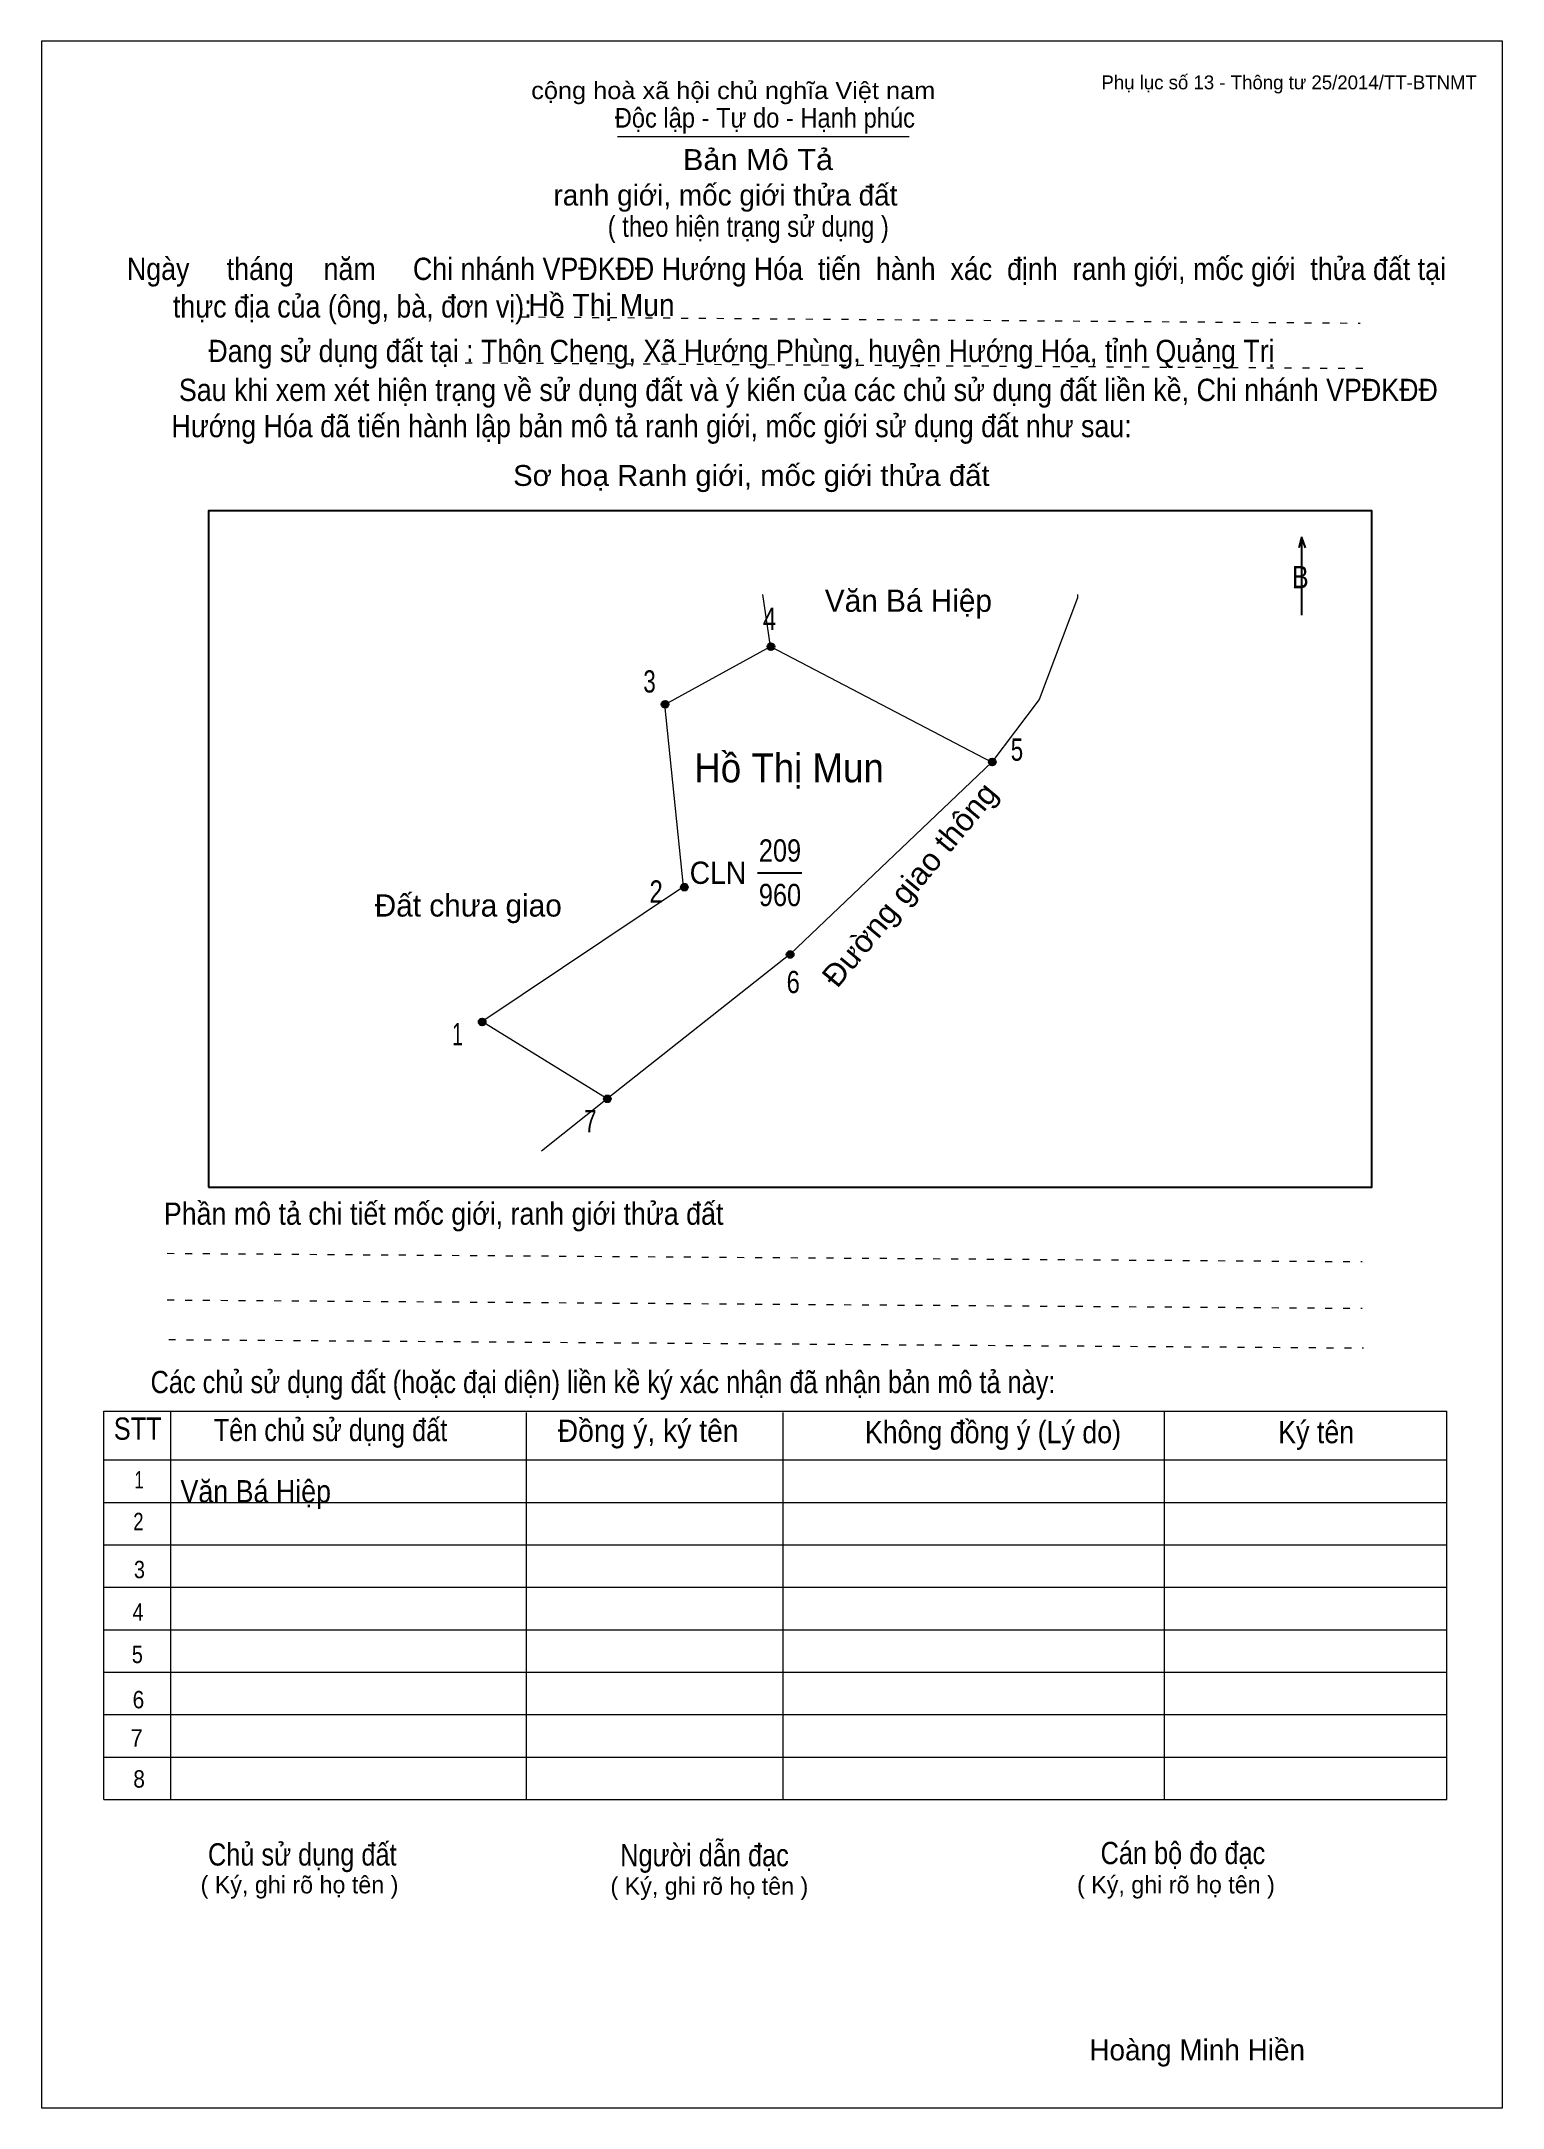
# Model space of a CAD drawing. Header units: centimetres. Extents: x 0 to 21, y 0 to 29.7.
import ezdxf
from ezdxf.enums import TextEntityAlignment as Align

# ---------------------------------------------------------------- set-up
doc = ezdxf.new("R2010")
doc.units = ezdxf.units.CM
doc.header["$LTSCALE"] = 0.13
doc.linetypes.add('DOTTED', pattern=[1.5, 0.3, -1.2])
for name, color, linetype, lineweight in [('1', 7, 'Continuous', 13), ('32', 7, 'Continuous', 25), ('33', 7, 'Continuous', 25), ('6', 7, 'Continuous', 13), ('62', 7, 'Continuous', 13)]:
    doc.layers.add(name, color=color, linetype=linetype, lineweight=lineweight)
for name, color, linetype in [('2', 7, 'Continuous'), ('34', 7, 'Continuous'), ('63', 7, 'Continuous')]:
    doc.layers.add(name, color=color, linetype=linetype)

msp = doc.modelspace()

# ---------------------------------------------------------------- hatches: boundary and pattern name
at = {"layer": '32'}
for points in [[(10.534, 21, 1), (10.434, 21, 1)], [(9.0128, 20.1702, 1), (8.9128, 20.1702, 1)], [(13.7149, 19.3404, 1), (13.6149, 19.3404, 1)], [(9.2894, 17.5426, 1), (9.1894, 17.5426, 1)], [(10.8106, 16.5745, 1), (10.7106, 16.5745, 1)], [(6.3851, 15.6064, 1), (6.2851, 15.6064, 1)], [(8.183, 14.5, 1), (8.083, 14.5, 1)]]:
    msp.add_hatch(color=256, dxfattribs=at).paths.add_polyline_path(points)

# ---------------------------------------------------------------- linework, layer by layer
at = {"layer": '1'}
msp.add_lwpolyline([(21, 0), (21, 29.7), (0, 29.7), (0, 0)], close=True, dxfattribs=at)
at = {"layer": '32'}
for centre in [(10.484, 21), (8.9628, 20.1702), (13.6649, 19.3404), (9.2394, 17.5426), (10.7606, 16.5745), (6.3351, 15.6064), (8.133, 14.5)]:
    msp.add_circle(centre, 0.05, dxfattribs=at)
at = {"layer": '33'}
msp.add_line((10.29, 17.75), (10.93, 17.75), dxfattribs=at)
at = {"layer": '6'}
for q in [(10.37, 21.75), (13.66, 19.34)]:
    msp.add_line((10.48, 21), q, dxfattribs=at)
for points in [[(14.89, 21.75), (14.89, 21.7), (14.34, 20.24), (13.66, 19.34)], [(8.13, 14.5), (6.33, 15.61), (9.23, 17.55), (8.96, 20.17), (10.48, 21)], [(13.66, 19.34), (10.76, 16.58), (8.13, 14.5), (7.19, 13.75)]]:
    msp.add_lwpolyline(points, dxfattribs=at)
at = {"layer": '62'}
for p, q in [((8.28, 28.33), (12.47, 28.33)), ((0.9, 10.01), (20.2, 10.01)), ((0.9, 4.43), (0.9, 10.01)), ((1.86, 4.43), (1.86, 10.01)), ((6.97, 4.43), (6.97, 9.99)), ((10.66, 4.43), (10.66, 9.99)), ((16.14, 4.43), (16.14, 10.01)), ((20.2, 4.43), (20.2, 10.01)), ((0.9, 9.31), (20.2, 9.31)), ((0.9, 8.7), (20.2, 8.7)), ((0.9, 8.09), (20.2, 8.09)), ((0.9, 7.48), (20.2, 7.48)), ((0.9, 6.87), (20.2, 6.87)), ((0.9, 6.26), (20.2, 6.26)), ((0.9, 5.65), (20.2, 5.65)), ((0.9, 5.04), (20.2, 5.04)), ((0.9, 4.43), (20.2, 4.43))]:
    msp.add_line(p, q, dxfattribs=at)
at = {"layer": '62', "linetype": 'DOTTED'}
for p, q in [((6.89, 25.74), (18.95, 25.65)), ((6.09, 25.08), (19.04, 25)), ((1.81, 12.28), (18.98, 12.16)), ((1.81, 11.61), (18.98, 11.49)), ((1.83, 11.04), (19, 10.92))]:
    msp.add_line(p, q, dxfattribs=at)
at = {"layer": '62', "lineweight": 25}
for p, q in [((18.11, 22.58), (18.11, 21.45)), ((18.11, 22.57), (18.07, 22.42)), ((18.11, 22.57), (18.16, 22.42))]:
    msp.add_line(p, q, dxfattribs=at)
msp.add_lwpolyline([(2.4, 13.23), (19.12, 13.23), (19.12, 22.95), (2.4, 22.95)], close=True, dxfattribs=at)

# ---------------------------------------------------------------- texts
at = {"layer": '2', "width": 0.95}
msp.add_text('Hồ Thị Mun', height=0.4148, dxfattribs=at).set_placement((10.745, 19.05), align=Align.CENTER)
at = {"layer": '32'}
for s, width, p in [('4', 0.8, (10.465, 21.24)), ('3', 0.75, (8.74, 20.34)), ('5', 0.75, (14.02, 19.36)), ('2', 0.8, (8.835, 17.32)), ('6', 0.8, (10.805, 16.02)), ('1', 0.65, (5.98, 15.27)), ('7', 0.75, (7.89, 14.02))]:
    msp.add_text(s, height=0.32, dxfattribs=dict(at, width=width)).set_placement(p, align=Align.CENTER)
at = {"layer": '33'}
for s, p in [('Văn Bá Hiệp', (12.46, 21.5)), ('Đất chưa giao', (6.135, 17.12))]:
    msp.add_text(s, height=0.32, dxfattribs=at).set_placement(p, align=Align.CENTER)
at = {"layer": '33', "width": 1.05}
msp.add_text('Đường giao thông', height=0.3199, rotation=50.307, dxfattribs=at).set_placement((12.6002, 17.4778), align=Align.CENTER)
at = {"layer": '33', "width": 0.85}
for s, p in [('209', (10.615, 17.91)), ('960', (10.615, 17.27))]:
    msp.add_text(s, height=0.32, dxfattribs=at).set_placement(p, align=Align.CENTER)
at = {"layer": '33', "width": 0.95}
msp.add_text('CLN', height=0.32, dxfattribs=at).set_placement((10.13, 17.59), align=Align.RIGHT)
at = {"layer": '34'}
for s, width, p in [('Hồ Thị Mun', 0.95, (7, 25.75)), ('Văn Bá Hiệp', 0.9, (2, 8.7))]:
    msp.add_text(s, height=0.32, dxfattribs=dict(at, width=width)).set_placement(p)
at = {"layer": '62'}
for s, height, width, p in [('cộng hoà xã hội chủ nghĩa Việt nam', 0.2474, 1.1, (7.04, 28.87)), ('Độc lập - Tự do - Hạnh phúc', 0.2828, 0.9, (8.24, 28.46)), ('Bản Mô Tả', 0.3, 1.1, (9.22, 27.85)), ('( theo hiện trạng sử dụng )', 0.3, 0.85, (8.14, 26.89)), ('Ngày     tháng    năm     Chi nhánh VPĐKĐĐ Hướng Hóa  tiến  hành  xác  định  ranh giới, mốc giới  thửa đất tại ', 0.32, 0.9, (1.23, 26.27)), ('thực địa của (ông, bà, đơn vị): ', 0.32, 0.9, (1.89, 25.73)), ('Đang sử dụng đất tại : Thôn Cheng, Xã Hướng Phùng, huyện Hướng Hóa, tỉnh Quảng Trị', 0.32, 0.9, (2.4, 25.09)), (' Sau khi xem xét hiện trạng về sử dụng đất và ý kiến của các chủ sử dụng đất liền kề, Chi nhánh VPĐKĐĐ ', 0.32, 0.9, (1.87, 24.53)), ('Hướng Hóa đã tiến hành lập bản mô tả ranh giới, mốc giới sử dụng đất như sau:', 0.32, 0.9, (1.87, 24.01)), ('Sơ hoạ Ranh giới, mốc giới thửa đất', 0.3, 1.05, (6.78, 23.31)), ('B', 0.32, 0.85, (17.97, 21.84)), ('Phần mô tả chi tiết mốc giới, ranh giới thửa đất ', 0.32, 0.9, (1.76, 12.69)), ('Các chủ sử dụng đất (hoặc đại diện) liền kề ký xác nhận đã nhận bản mô tả này:', 0.32, 0.85, (1.57, 10.27))]:
    msp.add_text(s, height=height, dxfattribs=dict(at, width=width)).set_placement(p)
msp.add_text('ranh giới, mốc giới thửa đất', height=0.3, dxfattribs=at).set_placement((7.36, 27.34))
for s, height, width, p in [('STT', 0.32, 0.85, (1.385, 9.6)), ('Tên chủ sử dụng đất', 0.32, 0.85, (4.155, 9.58)), ('Đồng ý, ký tên', 0.32, 0.95, (8.72, 9.57)), ('Không đồng ý (Lý do)', 0.32, 0.9, (13.675, 9.55)), ('Ký tên', 0.32, 0.9, (18.32, 9.55)), ('1', 0.25, 0.7, (1.405, 8.9)), ('2', 0.25, 0.8, (1.395, 8.3)), ('3', 0.25, 0.85, (1.41, 7.61)), ('4', 0.25, 0.85, (1.39, 7)), ('5', 0.25, 0.85, (1.38, 6.39)), ('6', 0.25, 0.9, (1.395, 5.74)), ('7', 0.25, 0.95, (1.37, 5.19)), ('8', 0.25, 0.9, (1.405, 4.6)), ('Người dẫn đạc', 0.32, 0.85, (9.53, 3.47)), ('Chủ sử dụng đất', 0.32, 0.85, (3.75, 3.48)), ('Cán bộ đo đạc', 0.32, 0.85, (16.405, 3.5))]:
    msp.add_text(s, height=height, dxfattribs=dict(at, width=width)).set_placement(p, align=Align.CENTER)
for p in [(3.71, 3.08), (9.6, 3.06), (16.305, 3.08)]:
    msp.add_text('( Ký, ghi rõ họ tên )', height=0.25, dxfattribs=at).set_placement(p, align=Align.CENTER)
at = {"layer": '63'}
msp.add_text('Phụ lục số 13 - Thông tư 25/2014/TT-BTNMT', height=0.2, dxfattribs=at).set_placement((20.63, 29.01), align=Align.RIGHT)
msp.add_text('Hoàng Minh Hiền', height=0.3, dxfattribs=at).set_placement((16.61, 0.68), align=Align.CENTER)

doc.saveas('drawing.dxf')
